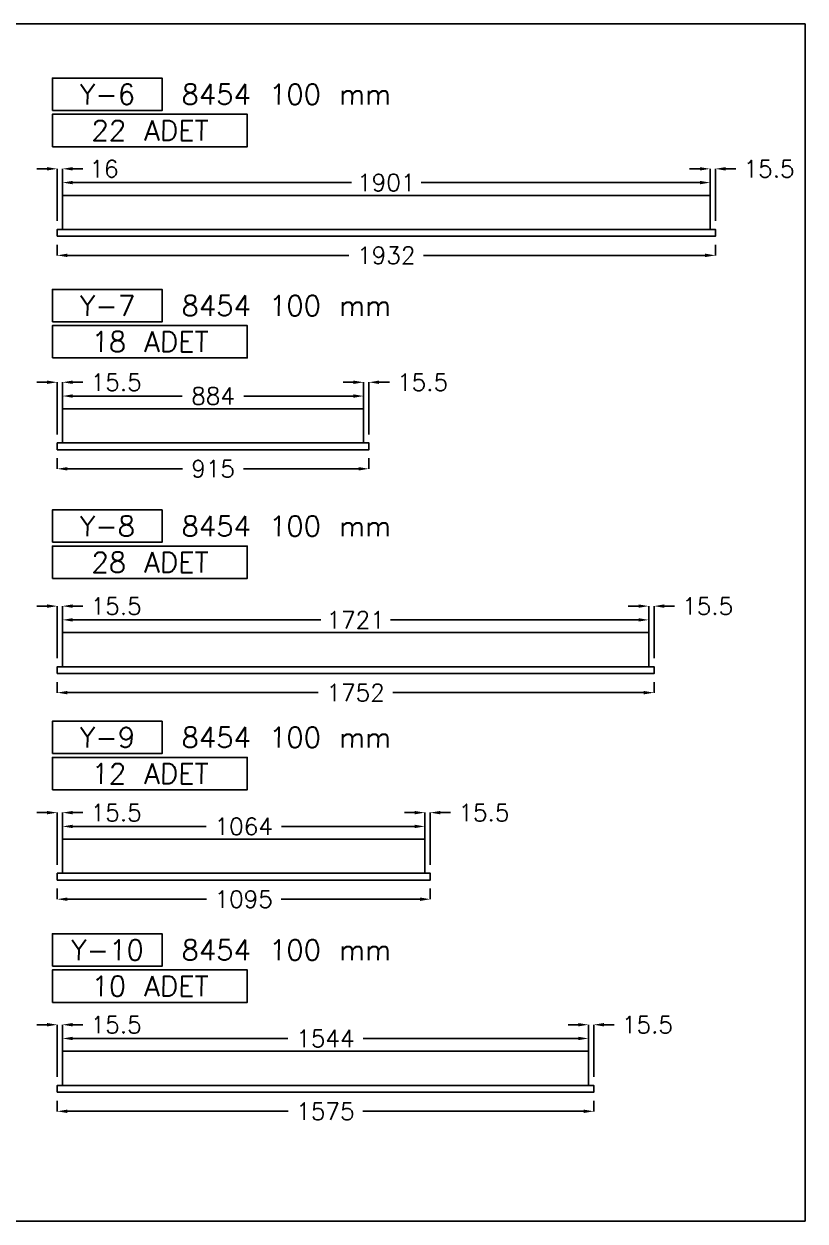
# Model space of a CAD drawing. Header units: millimetres. Extents: x -33420 to 34864, y -1491 to 37154.
# Drawn here: x -21737 to -19444, y 771 to 4283 of the extents above; entities that cross this region are included whole.
import ezdxf

# ---------------------------------------------------------------- set-up
doc = ezdxf.new("R2010")
doc.units = ezdxf.units.MM
doc.layers.add('- ÖLÇÜ', color=7, linetype='Continuous', lineweight=9)
doc.layers.add('--- KODLAMA', color=7, linetype='Continuous')
doc.styles.add('RomanS', font='romans.shx')
doc.styles.add('STL', font='txt.shx', dxfattribs={"oblique": 1})
doc.dimstyles.new('KOMP-ÖLÇÜ', dxfattribs={"dimtxt": 50, "dimasz": 30, "dimexe": 0.18, "dimexo": 25, "dimgap": 25, "dimtad": 0, "dimdec": 0, "dimzin": 0, "dimdsep": 46, "dimtxsty": 'RomanS', "dimcen": 0.09, "dimclrt": 256, "dimadec": 0, "dimazin": 0, "dimtfac": 1, "dimtdec": 0, "dimtofl": 0, "dimtmove": 0, "dimatfit": 3, "dimfxl": 1, "dimtolj": 1, "dimtzin": 0, "dimarcsym": 0})

# ---------------------------------------------------------------- blocks, each defined once
blk = doc.blocks.new('*D151')
at = {"layer": '- ÖLÇÜ', "color": 0, "linetype": 'Continuous', "lineweight": -2, "transparency": 16777216}
for p, q in [((-21669, 3857.7), (-21699, 3857.7)), ((-21639, 3704.9), (-21639, 3857.9)), ((-21623.5, 3704.9), (-21623.5, 3857.9)), ((-21593.5, 3857.7), (-21563.5, 3857.7))]:
    blk.add_line(p, q, dxfattribs=at)
at = {"layer": '- ÖLÇÜ', "color": 0, "linetype": 'Continuous', "transparency": 16777216}
for points in [[(-21669, 3862.7), (-21669, 3852.7), (-21639, 3857.7)], [(-21593.5, 3862.7), (-21593.5, 3852.7), (-21623.5, 3857.7)]]:
    blk.add_solid(points, dxfattribs=at)
at = {"layer": 'Defpoints', "color": 0, "linetype": 'Continuous', "transparency": 16777216}
for p in [(-21623.5, 3857.7), (-21639, 3679.9), (-21623.5, 3679.9)]:
    blk.add_point(p, dxfattribs=at)
at = {"layer": '- ÖLÇÜ', "linetype": 'Continuous', "transparency": 16777216, "insert": (-21501.6, 3857.7), "char_height": 50, "attachment_point": 5, "style": 'RomanS'}
blk.add_mtext('\\A1;16', dxfattribs=at)
blk = doc.blocks.new('*D152')
at = {"layer": '- ÖLÇÜ', "color": 0, "linetype": 'Continuous', "lineweight": -2, "transparency": 16777216}
for p, q in [((-19752.5, 3857.7), (-19782.5, 3857.7)), ((-19722.5, 3704.9), (-19722.5, 3857.9)), ((-19707, 3704.9), (-19707, 3857.9)), ((-19677, 3857.7), (-19647, 3857.7))]:
    blk.add_line(p, q, dxfattribs=at)
at = {"layer": '- ÖLÇÜ', "color": 0, "linetype": 'Continuous', "transparency": 16777216}
for points in [[(-19752.5, 3862.7), (-19752.5, 3852.7), (-19722.5, 3857.7)], [(-19677, 3862.7), (-19677, 3852.7), (-19707, 3857.7)]]:
    blk.add_solid(points, dxfattribs=at)
at = {"layer": 'Defpoints', "color": 0, "linetype": 'Continuous', "transparency": 16777216}
for p in [(-19707, 3857.7), (-19722.5, 3679.9), (-19707, 3679.9)]:
    blk.add_point(p, dxfattribs=at)
at = {"layer": '- ÖLÇÜ', "linetype": 'Continuous', "transparency": 16777216, "insert": (-19549.4, 3857.7), "char_height": 50, "attachment_point": 5, "style": 'RomanS'}
blk.add_mtext('\\A1;15.5', dxfattribs=at)
blk = doc.blocks.new('*D153')
at = {"layer": '- ÖLÇÜ', "color": 0, "linetype": 'Continuous', "lineweight": -2, "transparency": 16777216}
for p, q in [((-21623.5, 3804.9), (-21623.5, 3817.5)), ((-21593.5, 3817.3), (-20775.4, 3817.3)), ((-19752.5, 3817.3), (-20570.6, 3817.3)), ((-19722.5, 3804.9), (-19722.5, 3817.5))]:
    blk.add_line(p, q, dxfattribs=at)
at = {"layer": '- ÖLÇÜ', "color": 0, "linetype": 'Continuous', "transparency": 16777216}
for points in [[(-21593.5, 3822.3), (-21593.5, 3812.3), (-21623.5, 3817.3)], [(-19752.5, 3822.3), (-19752.5, 3812.3), (-19722.5, 3817.3)]]:
    blk.add_solid(points, dxfattribs=at)
at = {"layer": 'Defpoints', "color": 0, "linetype": 'Continuous', "transparency": 16777216}
for p in [(-19722.5, 3817.3), (-21623.5, 3779.9), (-19722.5, 3779.9)]:
    blk.add_point(p, dxfattribs=at)
at = {"layer": '- ÖLÇÜ', "linetype": 'Continuous', "transparency": 16777216, "insert": (-20673, 3817.3), "char_height": 50, "attachment_point": 5, "style": 'RomanS'}
blk.add_mtext('\\A1;1901', dxfattribs=at)
blk = doc.blocks.new('*D154')
at = {"layer": '- ÖLÇÜ', "color": 0, "linetype": 'Continuous', "lineweight": -2, "transparency": 16777216}
for p, q in [((-21639, 3634.9), (-21639, 3603.6)), ((-19707, 3634.9), (-19707, 3603.6)), ((-21609, 3603.8), (-20782.5, 3603.8)), ((-19737, 3603.8), (-20563.5, 3603.8))]:
    blk.add_line(p, q, dxfattribs=at)
at = {"layer": '- ÖLÇÜ', "color": 0, "linetype": 'Continuous', "transparency": 16777216}
for points in [[(-21609, 3608.8), (-21609, 3598.8), (-21639, 3603.8)], [(-19737, 3608.8), (-19737, 3598.8), (-19707, 3603.8)]]:
    blk.add_solid(points, dxfattribs=at)
at = {"layer": 'Defpoints', "color": 0, "linetype": 'Continuous', "transparency": 16777216}
for p in [(-21639, 3659.9), (-19707, 3659.9), (-19707, 3603.8)]:
    blk.add_point(p, dxfattribs=at)
at = {"layer": '- ÖLÇÜ', "linetype": 'Continuous', "transparency": 16777216, "insert": (-20673, 3603.8), "char_height": 50, "attachment_point": 5, "style": 'RomanS'}
blk.add_mtext('\\A1;1932', dxfattribs=at)
blk = doc.blocks.new('*D155')
at = {"layer": '- ÖLÇÜ', "color": 0, "linetype": 'Continuous', "lineweight": -2, "transparency": 16777216}
for p, q in [((-21669, 3231.5), (-21699, 3231.5)), ((-21639, 3078.7), (-21639, 3231.7)), ((-21623.5, 3078.7), (-21623.5, 3231.7)), ((-21593.5, 3231.5), (-21563.5, 3231.5))]:
    blk.add_line(p, q, dxfattribs=at)
at = {"layer": '- ÖLÇÜ', "color": 0, "linetype": 'Continuous', "transparency": 16777216}
for points in [[(-21669, 3236.5), (-21669, 3226.5), (-21639, 3231.5)], [(-21593.5, 3236.5), (-21593.5, 3226.5), (-21623.5, 3231.5)]]:
    blk.add_solid(points, dxfattribs=at)
at = {"layer": 'Defpoints', "color": 0, "linetype": 'Continuous', "transparency": 16777216}
for p in [(-21623.5, 3231.5), (-21639, 3053.7), (-21623.5, 3053.7)]:
    blk.add_point(p, dxfattribs=at)
at = {"layer": '- ÖLÇÜ', "linetype": 'Continuous', "transparency": 16777216, "insert": (-21465.9, 3231.5), "char_height": 50, "attachment_point": 5, "style": 'RomanS'}
blk.add_mtext('\\A1;15.5', dxfattribs=at)
blk = doc.blocks.new('*D156')
at = {"layer": '- ÖLÇÜ', "color": 0, "linetype": 'Continuous', "lineweight": -2, "transparency": 16777216}
for p, q in [((-20769.5, 3231.5), (-20799.5, 3231.5)), ((-20739.5, 3078.7), (-20739.5, 3231.7)), ((-20724, 3078.7), (-20724, 3231.7)), ((-20694, 3231.5), (-20664, 3231.5))]:
    blk.add_line(p, q, dxfattribs=at)
at = {"layer": '- ÖLÇÜ', "color": 0, "linetype": 'Continuous', "transparency": 16777216}
for points in [[(-20769.5, 3236.5), (-20769.5, 3226.5), (-20739.5, 3231.5)], [(-20694, 3236.5), (-20694, 3226.5), (-20724, 3231.5)]]:
    blk.add_solid(points, dxfattribs=at)
at = {"layer": 'Defpoints', "color": 0, "linetype": 'Continuous', "transparency": 16777216}
for p in [(-20724, 3231.5), (-20739.5, 3053.7), (-20724, 3053.7)]:
    blk.add_point(p, dxfattribs=at)
at = {"layer": '- ÖLÇÜ', "linetype": 'Continuous', "transparency": 16777216, "insert": (-20566.4, 3231.5), "char_height": 50, "attachment_point": 5, "style": 'RomanS'}
blk.add_mtext('\\A1;15.5', dxfattribs=at)
blk = doc.blocks.new('*D157')
at = {"layer": '- ÖLÇÜ', "color": 0, "linetype": 'Continuous', "lineweight": -2, "transparency": 16777216}
for p, q in [((-21623.5, 3178.7), (-21623.5, 3191.3)), ((-21593.5, 3191.1), (-21272, 3191.1)), ((-20769.5, 3191.1), (-21091, 3191.1)), ((-20739.5, 3178.7), (-20739.5, 3191.3))]:
    blk.add_line(p, q, dxfattribs=at)
at = {"layer": '- ÖLÇÜ', "color": 0, "linetype": 'Continuous', "transparency": 16777216}
for points in [[(-21593.5, 3196.1), (-21593.5, 3186.1), (-21623.5, 3191.1)], [(-20769.5, 3196.1), (-20769.5, 3186.1), (-20739.5, 3191.1)]]:
    blk.add_solid(points, dxfattribs=at)
at = {"layer": 'Defpoints', "color": 0, "linetype": 'Continuous', "transparency": 16777216}
for p in [(-20739.5, 3191.1), (-21623.5, 3153.7), (-20739.5, 3153.7)]:
    blk.add_point(p, dxfattribs=at)
at = {"layer": '- ÖLÇÜ', "linetype": 'Continuous', "transparency": 16777216, "insert": (-21181.5, 3191.1), "char_height": 50, "attachment_point": 5, "style": 'RomanS'}
blk.add_mtext('\\A1;884', dxfattribs=at)
blk = doc.blocks.new('*D158')
at = {"layer": '- ÖLÇÜ', "color": 0, "linetype": 'Continuous', "lineweight": -2, "transparency": 16777216}
for p, q in [((-21639, 3008.7), (-21639, 2977.4)), ((-20724, 3008.7), (-20724, 2977.4)), ((-21609, 2977.6), (-21270.8, 2977.6)), ((-20754, 2977.6), (-21092.2, 2977.6))]:
    blk.add_line(p, q, dxfattribs=at)
at = {"layer": '- ÖLÇÜ', "color": 0, "linetype": 'Continuous', "transparency": 16777216}
for points in [[(-21609, 2982.6), (-21609, 2972.6), (-21639, 2977.6)], [(-20754, 2982.6), (-20754, 2972.6), (-20724, 2977.6)]]:
    blk.add_solid(points, dxfattribs=at)
at = {"layer": 'Defpoints', "color": 0, "linetype": 'Continuous', "transparency": 16777216}
for p in [(-21639, 3033.7), (-20724, 3033.7), (-20724, 2977.6)]:
    blk.add_point(p, dxfattribs=at)
at = {"layer": '- ÖLÇÜ', "linetype": 'Continuous', "transparency": 16777216, "insert": (-21181.5, 2977.6), "char_height": 50, "attachment_point": 5, "style": 'RomanS'}
blk.add_mtext('\\A1;915', dxfattribs=at)
blk = doc.blocks.new('*D159')
at = {"layer": '- ÖLÇÜ', "color": 0, "linetype": 'Continuous', "lineweight": -2, "transparency": 16777216}
for p, q in [((-21669, 2574.8), (-21699, 2574.8)), ((-21639, 2422), (-21639, 2575)), ((-21623.5, 2422), (-21623.5, 2575)), ((-21593.5, 2574.8), (-21563.5, 2574.8))]:
    blk.add_line(p, q, dxfattribs=at)
at = {"layer": '- ÖLÇÜ', "color": 0, "linetype": 'Continuous', "transparency": 16777216}
for points in [[(-21669, 2579.8), (-21669, 2569.8), (-21639, 2574.8)], [(-21593.5, 2579.8), (-21593.5, 2569.8), (-21623.5, 2574.8)]]:
    blk.add_solid(points, dxfattribs=at)
at = {"layer": 'Defpoints', "color": 0, "linetype": 'Continuous', "transparency": 16777216}
for p in [(-21623.5, 2574.8), (-21639, 2397), (-21623.5, 2397)]:
    blk.add_point(p, dxfattribs=at)
at = {"layer": '- ÖLÇÜ', "linetype": 'Continuous', "transparency": 16777216, "insert": (-21465.9, 2574.8), "char_height": 50, "attachment_point": 5, "style": 'RomanS'}
blk.add_mtext('\\A1;15.5', dxfattribs=at)
blk = doc.blocks.new('*D160')
at = {"layer": '- ÖLÇÜ', "color": 0, "linetype": 'Continuous', "lineweight": -2, "transparency": 16777216}
for p, q in [((-19932.5, 2574.8), (-19962.5, 2574.8)), ((-19902.5, 2422), (-19902.5, 2575)), ((-19887, 2422), (-19887, 2575)), ((-19857, 2574.8), (-19827, 2574.8))]:
    blk.add_line(p, q, dxfattribs=at)
at = {"layer": '- ÖLÇÜ', "color": 0, "linetype": 'Continuous', "transparency": 16777216}
for points in [[(-19932.5, 2579.8), (-19932.5, 2569.8), (-19902.5, 2574.8)], [(-19857, 2579.8), (-19857, 2569.8), (-19887, 2574.8)]]:
    blk.add_solid(points, dxfattribs=at)
at = {"layer": 'Defpoints', "color": 0, "linetype": 'Continuous', "transparency": 16777216}
for p in [(-19887, 2574.8), (-19902.5, 2397), (-19887, 2397)]:
    blk.add_point(p, dxfattribs=at)
at = {"layer": '- ÖLÇÜ', "linetype": 'Continuous', "transparency": 16777216, "insert": (-19729.4, 2574.8), "char_height": 50, "attachment_point": 5, "style": 'RomanS'}
blk.add_mtext('\\A1;15.5', dxfattribs=at)
blk = doc.blocks.new('*D161')
at = {"layer": '- ÖLÇÜ', "color": 0, "linetype": 'Continuous', "lineweight": -2, "transparency": 16777216}
for p, q in [((-21623.5, 2522), (-21623.5, 2534.6)), ((-21593.5, 2534.4), (-20865.4, 2534.4)), ((-19932.5, 2534.4), (-20660.6, 2534.4)), ((-19902.5, 2522), (-19902.5, 2534.6))]:
    blk.add_line(p, q, dxfattribs=at)
at = {"layer": '- ÖLÇÜ', "color": 0, "linetype": 'Continuous', "transparency": 16777216}
for points in [[(-21593.5, 2539.4), (-21593.5, 2529.4), (-21623.5, 2534.4)], [(-19932.5, 2539.4), (-19932.5, 2529.4), (-19902.5, 2534.4)]]:
    blk.add_solid(points, dxfattribs=at)
at = {"layer": 'Defpoints', "color": 0, "linetype": 'Continuous', "transparency": 16777216}
for p in [(-19902.5, 2534.4), (-21623.5, 2497), (-19902.5, 2497)]:
    blk.add_point(p, dxfattribs=at)
at = {"layer": '- ÖLÇÜ', "linetype": 'Continuous', "transparency": 16777216, "insert": (-20763, 2534.4), "char_height": 50, "attachment_point": 5, "style": 'RomanS'}
blk.add_mtext('\\A1;1721', dxfattribs=at)
blk = doc.blocks.new('*D162')
at = {"layer": '- ÖLÇÜ', "color": 0, "linetype": 'Continuous', "lineweight": -2, "transparency": 16777216}
for p, q in [((-21639, 2352), (-21639, 2320.7)), ((-21609, 2320.9), (-20872.5, 2320.9)), ((-19917, 2320.9), (-20653.5, 2320.9)), ((-19887, 2352), (-19887, 2320.7))]:
    blk.add_line(p, q, dxfattribs=at)
at = {"layer": '- ÖLÇÜ', "color": 0, "linetype": 'Continuous', "transparency": 16777216}
for points in [[(-21609, 2325.9), (-21609, 2315.9), (-21639, 2320.9)], [(-19917, 2325.9), (-19917, 2315.9), (-19887, 2320.9)]]:
    blk.add_solid(points, dxfattribs=at)
at = {"layer": 'Defpoints', "color": 0, "linetype": 'Continuous', "transparency": 16777216}
for p in [(-21639, 2377), (-19887, 2377), (-19887, 2320.9)]:
    blk.add_point(p, dxfattribs=at)
at = {"layer": '- ÖLÇÜ', "linetype": 'Continuous', "transparency": 16777216, "insert": (-20763, 2320.9), "char_height": 50, "attachment_point": 5, "style": 'RomanS'}
blk.add_mtext('\\A1;1752', dxfattribs=at)
blk = doc.blocks.new('*D163')
at = {"layer": '- ÖLÇÜ', "color": 0, "linetype": 'Continuous', "lineweight": -2, "transparency": 16777216}
for p, q in [((-21669, 1968.9), (-21699, 1968.9)), ((-21639, 1816), (-21639, 1969)), ((-21623.5, 1816), (-21623.5, 1969)), ((-21593.5, 1968.9), (-21563.5, 1968.9))]:
    blk.add_line(p, q, dxfattribs=at)
at = {"layer": '- ÖLÇÜ', "color": 0, "linetype": 'Continuous', "transparency": 16777216}
for points in [[(-21669, 1973.9), (-21669, 1963.9), (-21639, 1968.9)], [(-21593.5, 1973.9), (-21593.5, 1963.9), (-21623.5, 1968.9)]]:
    blk.add_solid(points, dxfattribs=at)
at = {"layer": 'Defpoints', "color": 0, "linetype": 'Continuous', "transparency": 16777216}
for p in [(-21623.5, 1968.9), (-21639, 1791), (-21623.5, 1791)]:
    blk.add_point(p, dxfattribs=at)
at = {"layer": '- ÖLÇÜ', "linetype": 'Continuous', "transparency": 16777216, "insert": (-21465.9, 1968.9), "char_height": 50, "attachment_point": 5, "style": 'RomanS'}
blk.add_mtext('\\A1;15.5', dxfattribs=at)
blk = doc.blocks.new('*D164')
at = {"layer": '- ÖLÇÜ', "color": 0, "linetype": 'Continuous', "lineweight": -2, "transparency": 16777216}
for p, q in [((-20589.5, 1968.9), (-20619.5, 1968.9)), ((-20559.5, 1816), (-20559.5, 1969)), ((-20544, 1816), (-20544, 1969)), ((-20514, 1968.9), (-20484, 1968.9))]:
    blk.add_line(p, q, dxfattribs=at)
at = {"layer": '- ÖLÇÜ', "color": 0, "linetype": 'Continuous', "transparency": 16777216}
for points in [[(-20589.5, 1973.9), (-20589.5, 1963.9), (-20559.5, 1968.9)], [(-20514, 1973.9), (-20514, 1963.9), (-20544, 1968.9)]]:
    blk.add_solid(points, dxfattribs=at)
at = {"layer": 'Defpoints', "color": 0, "linetype": 'Continuous', "transparency": 16777216}
for p in [(-20544, 1968.9), (-20559.5, 1791), (-20544, 1791)]:
    blk.add_point(p, dxfattribs=at)
at = {"layer": '- ÖLÇÜ', "linetype": 'Continuous', "transparency": 16777216, "insert": (-20386.4, 1968.9), "char_height": 50, "attachment_point": 5, "style": 'RomanS'}
blk.add_mtext('\\A1;15.5', dxfattribs=at)
blk = doc.blocks.new('*D165')
at = {"layer": '- ÖLÇÜ', "color": 0, "linetype": 'Continuous', "lineweight": -2, "transparency": 16777216}
for p, q in [((-21623.5, 1916), (-21623.5, 1928.7)), ((-21593.5, 1928.5), (-21202.2, 1928.5)), ((-20589.5, 1928.5), (-20980.8, 1928.5)), ((-20559.5, 1916), (-20559.5, 1928.7))]:
    blk.add_line(p, q, dxfattribs=at)
at = {"layer": '- ÖLÇÜ', "color": 0, "linetype": 'Continuous', "transparency": 16777216}
for points in [[(-21593.5, 1933.5), (-21593.5, 1923.5), (-21623.5, 1928.5)], [(-20589.5, 1933.5), (-20589.5, 1923.5), (-20559.5, 1928.5)]]:
    blk.add_solid(points, dxfattribs=at)
at = {"layer": 'Defpoints', "color": 0, "linetype": 'Continuous', "transparency": 16777216}
for p in [(-20559.5, 1928.5), (-21623.5, 1891), (-20559.5, 1891)]:
    blk.add_point(p, dxfattribs=at)
at = {"layer": '- ÖLÇÜ', "linetype": 'Continuous', "transparency": 16777216, "insert": (-21091.5, 1928.5), "char_height": 50, "attachment_point": 5, "style": 'RomanS'}
blk.add_mtext('\\A1;1064', dxfattribs=at)
blk = doc.blocks.new('*D166')
at = {"layer": '- ÖLÇÜ', "color": 0, "linetype": 'Continuous', "lineweight": -2, "transparency": 16777216}
for p, q in [((-21639, 1746), (-21639, 1714.8)), ((-20544, 1746), (-20544, 1714.8)), ((-21609, 1714.9), (-21201, 1714.9)), ((-20574, 1714.9), (-20982, 1714.9))]:
    blk.add_line(p, q, dxfattribs=at)
at = {"layer": '- ÖLÇÜ', "color": 0, "linetype": 'Continuous', "transparency": 16777216}
for points in [[(-21609, 1719.9), (-21609, 1709.9), (-21639, 1714.9)], [(-20574, 1719.9), (-20574, 1709.9), (-20544, 1714.9)]]:
    blk.add_solid(points, dxfattribs=at)
at = {"layer": 'Defpoints', "color": 0, "linetype": 'Continuous', "transparency": 16777216}
for p in [(-21639, 1771), (-20544, 1771), (-20544, 1714.9)]:
    blk.add_point(p, dxfattribs=at)
at = {"layer": '- ÖLÇÜ', "linetype": 'Continuous', "transparency": 16777216, "insert": (-21091.5, 1714.9), "char_height": 50, "attachment_point": 5, "style": 'RomanS'}
blk.add_mtext('\\A1;1095', dxfattribs=at)
blk = doc.blocks.new('*D167')
at = {"layer": '- ÖLÇÜ', "color": 0, "linetype": 'Continuous', "lineweight": -2, "transparency": 16777216}
for p, q in [((-21669, 1346.7), (-21699, 1346.7)), ((-21639, 1193.8), (-21639, 1346.8)), ((-21623.5, 1193.8), (-21623.5, 1346.8)), ((-21593.5, 1346.7), (-21563.5, 1346.7))]:
    blk.add_line(p, q, dxfattribs=at)
at = {"layer": '- ÖLÇÜ', "color": 0, "linetype": 'Continuous', "transparency": 16777216}
for points in [[(-21669, 1351.7), (-21669, 1341.7), (-21639, 1346.7)], [(-21593.5, 1351.7), (-21593.5, 1341.7), (-21623.5, 1346.7)]]:
    blk.add_solid(points, dxfattribs=at)
at = {"layer": 'Defpoints', "color": 0, "linetype": 'Continuous', "transparency": 16777216}
for p in [(-21623.5, 1346.7), (-21639, 1168.8), (-21623.5, 1168.8)]:
    blk.add_point(p, dxfattribs=at)
at = {"layer": '- ÖLÇÜ', "linetype": 'Continuous', "transparency": 16777216, "insert": (-21465.9, 1346.7), "char_height": 50, "attachment_point": 5, "style": 'RomanS'}
blk.add_mtext('\\A1;15.5', dxfattribs=at)
blk = doc.blocks.new('*D168')
at = {"layer": '- ÖLÇÜ', "color": 0, "linetype": 'Continuous', "lineweight": -2, "transparency": 16777216}
for p, q in [((-20109.5, 1346.7), (-20139.5, 1346.7)), ((-20079.5, 1193.8), (-20079.5, 1346.8)), ((-20064, 1193.8), (-20064, 1346.8)), ((-20034, 1346.7), (-20004, 1346.7))]:
    blk.add_line(p, q, dxfattribs=at)
at = {"layer": '- ÖLÇÜ', "color": 0, "linetype": 'Continuous', "transparency": 16777216}
for points in [[(-20109.5, 1351.7), (-20109.5, 1341.7), (-20079.5, 1346.7)], [(-20034, 1351.7), (-20034, 1341.7), (-20064, 1346.7)]]:
    blk.add_solid(points, dxfattribs=at)
at = {"layer": 'Defpoints', "color": 0, "linetype": 'Continuous', "transparency": 16777216}
for p in [(-20064, 1346.7), (-20079.5, 1168.8), (-20064, 1168.8)]:
    blk.add_point(p, dxfattribs=at)
at = {"layer": '- ÖLÇÜ', "linetype": 'Continuous', "transparency": 16777216, "insert": (-19906.4, 1346.7), "char_height": 50, "attachment_point": 5, "style": 'RomanS'}
blk.add_mtext('\\A1;15.5', dxfattribs=at)
blk = doc.blocks.new('*D169')
at = {"layer": '- ÖLÇÜ', "color": 0, "linetype": 'Continuous', "lineweight": -2, "transparency": 16777216}
for p, q in [((-21623.5, 1293.8), (-21623.5, 1306.5)), ((-21593.5, 1306.3), (-20962.2, 1306.3)), ((-20109.5, 1306.3), (-20740.8, 1306.3)), ((-20079.5, 1293.8), (-20079.5, 1306.5))]:
    blk.add_line(p, q, dxfattribs=at)
at = {"layer": '- ÖLÇÜ', "color": 0, "linetype": 'Continuous', "transparency": 16777216}
for points in [[(-21593.5, 1311.3), (-21593.5, 1301.3), (-21623.5, 1306.3)], [(-20109.5, 1311.3), (-20109.5, 1301.3), (-20079.5, 1306.3)]]:
    blk.add_solid(points, dxfattribs=at)
at = {"layer": 'Defpoints', "color": 0, "linetype": 'Continuous', "transparency": 16777216}
for p in [(-20079.5, 1306.3), (-21623.5, 1268.8), (-20079.5, 1268.8)]:
    blk.add_point(p, dxfattribs=at)
at = {"layer": '- ÖLÇÜ', "linetype": 'Continuous', "transparency": 16777216, "insert": (-20851.5, 1306.3), "char_height": 50, "attachment_point": 5, "style": 'RomanS'}
blk.add_mtext('\\A1;1544', dxfattribs=at)
blk = doc.blocks.new('*D170')
at = {"layer": '- ÖLÇÜ', "color": 0, "linetype": 'Continuous', "lineweight": -2, "transparency": 16777216}
for p, q in [((-21639, 1123.8), (-21639, 1092.6)), ((-21609, 1092.7), (-20961, 1092.7)), ((-20094, 1092.7), (-20742, 1092.7)), ((-20064, 1123.8), (-20064, 1092.6))]:
    blk.add_line(p, q, dxfattribs=at)
at = {"layer": '- ÖLÇÜ', "color": 0, "linetype": 'Continuous', "transparency": 16777216}
for points in [[(-21609, 1097.7), (-21609, 1087.7), (-21639, 1092.7)], [(-20094, 1097.7), (-20094, 1087.7), (-20064, 1092.7)]]:
    blk.add_solid(points, dxfattribs=at)
at = {"layer": 'Defpoints', "color": 0, "linetype": 'Continuous', "transparency": 16777216}
for p in [(-21639, 1148.8), (-20064, 1148.8), (-20064, 1092.7)]:
    blk.add_point(p, dxfattribs=at)
at = {"layer": '- ÖLÇÜ', "linetype": 'Continuous', "transparency": 16777216, "insert": (-20851.5, 1092.7), "char_height": 50, "attachment_point": 5, "style": 'RomanS'}
blk.add_mtext('\\A1;1575', dxfattribs=at)

msp = doc.modelspace()

# ---------------------------------------------------------------- linework, layer by layer
at = {"linetype": 'Continuous'}
for points in [[(-21623.48, 3679.9), (-19722.48, 3679.9), (-19722.48, 3779.9), (-21623.48, 3779.9)], [(-21638.98, 3659.9), (-19706.98, 3659.9), (-19706.98, 3679.9), (-21638.98, 3679.9)], [(-21623.48, 3053.66), (-20739.48, 3053.66), (-20739.48, 3153.66), (-21623.48, 3153.66)], [(-21638.98, 3033.66), (-20723.98, 3033.66), (-20723.98, 3053.66), (-21638.98, 3053.66)], [(-21623.48, 2396.98), (-19902.48, 2396.98), (-19902.48, 2496.98), (-21623.48, 2496.98)], [(-21638.98, 2376.98), (-19886.98, 2376.98), (-19886.98, 2396.98), (-21638.98, 2396.98)], [(-21623.48, 1791.04), (-20559.48, 1791.04), (-20559.48, 1891.04), (-21623.48, 1891.04)], [(-21638.98, 1771.04), (-20543.98, 1771.04), (-20543.98, 1791.04), (-21638.98, 1791.04)], [(-21623.48, 1168.83), (-20079.48, 1168.83), (-20079.48, 1268.83), (-21623.48, 1268.83)], [(-21638.98, 1148.83), (-20063.98, 1148.83), (-20063.98, 1168.83), (-21638.98, 1168.83)]]:
    msp.add_lwpolyline(points, close=True, dxfattribs=at)

# ---------------------------------------------------------------- texts
at = {"layer": '--- KODLAMA', "linetype": 'Continuous', "char_height": 59.4, "width": 288.18, "attachment_point": 5, "style": 'STL', "bg_fill": 3, "box_fill_scale": 1.3, "bg_fill_color": 256, "bg_fill_transparency": 0}
for s, insert in [('Y-6', (-21492.21, 4076.15)), ('Y-7', (-21492.21, 3456.27)), ('Y-8', (-21492.21, 2809.44)), ('Y-9', (-21492.21, 2189.49)), ('Y-10', (-21492.21, 1565.9))]:
    msp.add_mtext(s, dxfattribs=dict(at, insert=insert))

# ---------------------------------------------------------------- dimensions: what is measured, and where the dimension line sits
at = {"layer": '- ÖLÇÜ', "linetype": 'Continuous'}
for p1, p2, distance, picture, middle in [((-21638.97867257, 3679.9002468), (-21623.47867257, 3679.9002468), 177.82579107, '*D151', (-21501.57391067, 3857.72603786)), ((-21623.48, 3779.9), (-19722.48, 3779.9), 37.44, '*D153', (-20672.98, 3817.34)), ((-21638.98, 3659.9), (-19706.98, 3659.9), -56.09, '*D154', (-20672.98, 3603.81)), ((-21623.48, 3153.66), (-20739.48, 3153.66), 37.44, '*D157', (-21181.48, 3191.1)), ((-21638.98, 3033.66), (-20723.98, 3033.66), -56.09, '*D158', (-21181.48, 2977.57)), ((-21623.48, 2496.98), (-19902.48, 2496.98), 37.44, '*D161', (-20762.98, 2534.42)), ((-21638.98, 2376.98), (-19886.98, 2376.98), -56.09, '*D162', (-20762.98, 2320.89)), ((-21623.48, 1891.04), (-20559.48, 1891.04), 37.44, '*D165', (-21091.48, 1928.48)), ((-21638.98, 1771.04), (-20543.98, 1771.04), -56.09, '*D166', (-21091.48, 1714.95)), ((-21623.48, 1268.83), (-20079.48, 1268.83), 37.44, '*D169', (-20851.48, 1306.27)), ((-21638.98, 1148.83), (-20063.98, 1148.83), -56.09, '*D170', (-20851.48, 1092.74))]:
    dim = msp.add_aligned_dim(p1=p1, p2=p2, distance=distance, dimstyle='KOMP-ÖLÇÜ', dxfattribs=at)
    dim.commit()
    dim.dimension.update_dxf_attribs({"geometry": picture, "text_midpoint": middle})
for p1, p2, picture, middle in [((-19722.48, 3679.9), (-19706.98, 3679.9), '*D152', (-19549.36, 3857.73)), ((-21638.98, 3053.66), (-21623.48, 3053.66), '*D155', (-21465.86, 3231.49)), ((-20739.48, 3053.66), (-20723.98, 3053.66), '*D156', (-20566.36, 3231.49)), ((-21638.98, 2396.98), (-21623.48, 2396.98), '*D159', (-21465.86, 2574.81)), ((-19902.48, 2396.98), (-19886.98, 2396.98), '*D160', (-19729.36, 2574.81)), ((-21638.98, 1791.04), (-21623.48, 1791.04), '*D163', (-21465.86, 1968.87)), ((-20559.48, 1791.04), (-20543.98, 1791.04), '*D164', (-20386.36, 1968.87)), ((-21638.98, 1168.83), (-21623.48, 1168.83), '*D167', (-21465.86, 1346.66)), ((-20079.48, 1168.83), (-20063.98, 1168.83), '*D168', (-19906.36, 1346.66))]:
    dim = msp.add_aligned_dim(p1=p1, p2=p2, distance=177.83, dimstyle='KOMP-ÖLÇÜ', override={"dimdec": 1}, dxfattribs=at)
    dim.commit()
    dim.dimension.update_dxf_attribs({"geometry": picture, "text_midpoint": middle})

# ---------------------------------------------------------------- next in the draw order: linework, layer by layer
at = {"layer": '--- KODLAMA', "linetype": 'Continuous'}
for points in [[(-21653.13, 4028.63), (-21331.29, 4028.63), (-21331.29, 4123.67), (-21653.13, 4123.67)], [(-21653.13, 3408.75), (-21331.29, 3408.75), (-21331.29, 3503.79), (-21653.13, 3503.79)], [(-21653.13, 2761.92), (-21331.29, 2761.92), (-21331.29, 2856.96), (-21653.13, 2856.96)], [(-21653.13, 2141.97), (-21331.29, 2141.97), (-21331.29, 2237.01), (-21653.13, 2237.01)], [(-21653.13, 1518.38), (-21331.29, 1518.38), (-21331.29, 1613.42), (-21653.13, 1613.42)]]:
    msp.add_lwpolyline(points, close=True, dxfattribs=at)

# ---------------------------------------------------------------- next in the draw order: texts
at = {"layer": '--- KODLAMA', "linetype": 'Continuous', "char_height": 59.4, "width": 538.18, "attachment_point": 5, "style": 'STL', "bg_fill": 3, "box_fill_scale": 1.3, "bg_fill_color": 256, "bg_fill_transparency": 0}
for s, insert in [('22 ADET', (-21367.21, 3970.14)), ('18 ADET', (-21367.21, 3350.27)), ('28 ADET', (-21367.21, 2703.44)), ('12 ADET', (-21367.21, 2083.49)), ('10 ADET', (-21367.21, 1459.9))]:
    msp.add_mtext(s, dxfattribs=dict(at, insert=insert))

# ---------------------------------------------------------------- next in the draw order: linework, layer by layer
at = {"layer": '--- KODLAMA', "linetype": 'Continuous'}
for points in [[(-21653.13, 3922.62), (-21081.29, 3922.62), (-21081.29, 4017.66), (-21653.13, 4017.66)], [(-21653.13, 3302.75), (-21081.29, 3302.75), (-21081.29, 3397.79), (-21653.13, 3397.79)], [(-21653.13, 2655.92), (-21081.29, 2655.92), (-21081.29, 2750.96), (-21653.13, 2750.96)], [(-21653.13, 2035.97), (-21081.29, 2035.97), (-21081.29, 2131.01), (-21653.13, 2131.01)], [(-21653.13, 1412.38), (-21081.29, 1412.38), (-21081.29, 1507.42), (-21653.13, 1507.42)]]:
    msp.add_lwpolyline(points, close=True, dxfattribs=at)

# ---------------------------------------------------------------- next in the draw order: texts
at = {"layer": '--- KODLAMA', "linetype": 'Continuous', "char_height": 59.4, "width": 661.3447, "attachment_point": 5, "style": 'STL', "bg_fill": 3, "box_fill_scale": 1.3, "bg_fill_color": 256, "bg_fill_transparency": 0}
for insert in [(-20966.91, 4076.15), (-20966.91, 3456.29), (-20966.91, 2809.44), (-20966.91, 2189.49), (-20966.91, 1565.9)]:
    msp.add_mtext('8454 100 mm', dxfattribs=dict(at, insert=insert))

# ---------------------------------------------------------------- next in the draw order: linework, layer by layer
at = {"linetype": 'Continuous'}
msp.add_lwpolyline([(-23933.39, 4282.73), (-19443.64, 4282.73), (-19443.64, 770.7), (-23933.39, 770.7)], close=True, dxfattribs=at)

doc.saveas('drawing.dxf')
